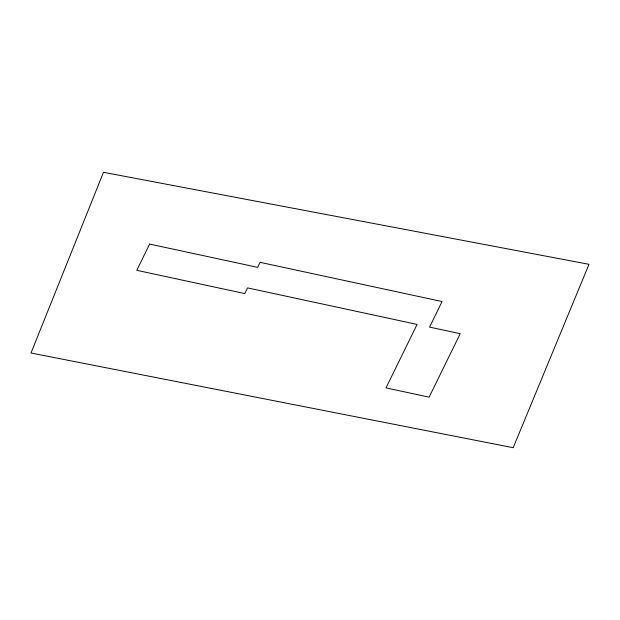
<?xml version="1.0" encoding="UTF-8"?>
<svg xmlns="http://www.w3.org/2000/svg" width="620" height="620" viewBox="0 0 620 620"><rect width="100%" height="100%" fill="white"/><g stroke="black" fill="none" stroke-linecap="round" stroke-linejoin="round"><path stroke-width="0.93" d="M103.478 172.298L31 353.012L513.189 447.702L589 264.314L103.478 172.298M149.637 244.078L136.772 270.32L244.776 293.586L247.566 287.889L417.097 324.415L386.004 387.88L429.118 397.164L460.211 333.7L429.567 327.096L442.083 301.545L260.09 262.338L257.633 267.344L149.637 244.078"/></g></svg>
